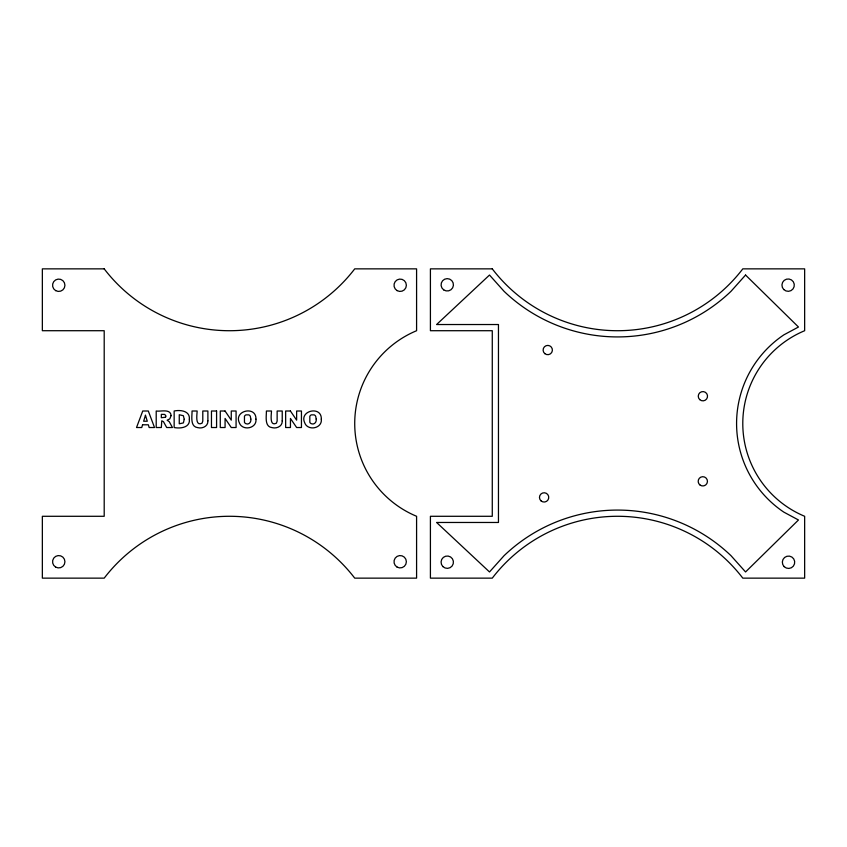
<?xml version="1.0" encoding="UTF-8"?>
<svg xmlns="http://www.w3.org/2000/svg" width="847" height="847" viewBox="0 0 847 847"><rect width="100%" height="100%" fill="white"/><g stroke="black" fill="none" stroke-linecap="round" stroke-linejoin="round"><path stroke-width="1.27" d="M250.839 419.074C251.421 421.922 248.944 425.078 245.958 423.712A2.975 2.975 0 0 1 244.455 422.261L244.455 416.322A3.017 3.017 0 0 1 245.958 414.861L248.785 414.861A3.017 3.017 0 0 1 250.31 416.279L250.839 419.074M255.942 419.138C257.001 426.973 246.53 430.509 241.279 425.766A7.644 7.644 0 0 1 239.468 423.077C233.221 410.477 256.493 405.353 255.942 419.138M316.206 419.074C316.799 421.922 314.311 425.078 311.325 423.712A2.975 2.975 0 0 1 309.822 422.261L309.822 416.322A3.017 3.017 0 0 1 311.325 414.861L314.163 414.861A3.017 3.017 0 0 1 315.677 416.279L316.206 419.074M321.309 419.138C322.368 426.973 311.897 430.509 306.646 425.766A7.644 7.644 0 0 1 304.835 423.077C298.589 410.477 321.86 405.353 321.309 419.138M184.233 419.307L183.386 422.928L179.257 423.775L179.257 414.744L183.375 415.718L184.233 419.307M189.357 419.212C190.427 427.714 180.167 428.783 174.154 427.523L174.154 411.007C180.252 409.662 190.215 410.837 189.357 419.212M207.886 420.843C208.277 426.242 202.369 428.91 197.743 427.64C189.887 426.74 192.153 416.121 192.047 411.007L197.139 411.007C197.076 414.405 194.895 426.729 202.041 423.204L202.793 421.075L202.793 411.007L207.886 411.007L207.886 420.843M282.231 420.843C282.633 426.242 276.715 428.91 272.099 427.64C264.243 426.74 266.509 416.121 266.403 411.007L271.495 411.007C271.421 414.405 269.251 426.729 276.387 423.204L277.138 421.075L277.138 411.007L282.231 411.007L282.231 420.843M171.115 415.591L169.834 418.863L167.124 420.228L169.262 421.711L172.449 427.523L166.69 427.523L163.471 421.668L161.777 420.821L161.332 427.523L156.208 427.523L156.208 411.007C160.528 411.801 170.575 408.402 171.115 415.591M142.55 424.792L141.745 427.523L136.526 427.523L142.741 411.007L148.31 411.007L154.514 427.523L149.167 427.523L148.341 424.792L142.55 424.792M145.462 415.284L143.651 421.224L147.283 421.224L145.462 415.284M745.561 275.042L731.025 291.294A163.958 163.958 0 0 1 504.039 291.294L489.502 275.042L436.597 324.528L498.46 324.528L498.46 522.472L436.597 522.472L489.502 571.958L504.039 555.706A163.958 163.958 0 0 1 731.025 555.706L745.561 571.958L798.467 519.984L783.856 512.139A106.733 106.733 0 0 1 783.856 334.861L798.467 327.016L745.561 275.042M165.292 417.296L161.332 417.698L161.332 414.342L164.752 414.448L165.98 415.993A1.525 1.525 0 0 1 165.292 417.296M104.202 268.859L42.35 268.859L42.35 330.711L104.202 330.711L104.202 516.289L42.35 516.289L42.35 578.141L104.202 578.141A157.754 157.754 0 0 1 354.724 578.141L416.586 578.141L416.586 516.289A100.518 100.518 0 0 1 416.586 330.711L416.586 268.859L354.724 268.859A157.754 157.754 0 0 1 104.202 268.859M492.276 268.859L430.414 268.859L430.414 330.711L492.276 330.711L492.276 516.289L430.414 516.289L430.414 578.141L492.276 578.141A157.754 157.754 0 0 1 742.798 578.141L804.65 578.141L804.65 516.289A100.518 100.518 0 0 1 804.65 330.711L804.65 268.859L742.798 268.859A157.754 157.754 0 0 1 492.276 268.859M216.578 411.007L211.464 411.007L211.464 427.523L216.578 427.523L216.578 411.007M225.048 411.007L220.273 411.007L220.273 427.523L225.08 427.523L225.08 418.45L231.263 427.523L236.08 427.523L236.08 411.007L231.263 411.007L231.263 420.144L225.048 411.007M290.415 411.007L285.651 411.007L285.651 427.523L290.447 427.523L290.447 418.45L296.63 427.523L301.447 427.523L301.447 411.007L296.63 411.007L296.63 420.144L290.415 411.007M699.717 399.604A4.637 4.637 0 0 0 707.404 397.285A4.637 4.637 0 0 0 701.549 391.78A4.637 4.637 0 0 0 699.717 399.604M541.18 501.001A4.637 4.637 0 0 0 548.687 498.152A4.637 4.637 0 0 0 542.461 493.06A4.637 4.637 0 0 0 541.18 501.001M442.917 566.601A6.183 6.183 0 0 0 453.24 563.731A6.183 6.183 0 0 0 445.596 556.225A6.183 6.183 0 0 0 442.917 566.601M443.701 289.875A6.183 6.183 0 0 0 453.41 285.354A6.183 6.183 0 0 0 444.643 279.203A6.183 6.183 0 0 0 443.701 289.875M700.173 485.14A4.637 4.637 0 0 0 707.436 481.71A4.637 4.637 0 0 0 700.829 477.136A4.637 4.637 0 0 0 700.173 485.14M544.854 353.665A4.637 4.637 0 0 0 552.339 350.743A4.637 4.637 0 0 0 546.061 345.724A4.637 4.637 0 0 0 544.854 353.665M784.184 566.664A6.183 6.183 0 0 0 794.518 563.816A6.183 6.183 0 0 0 786.884 556.288A6.183 6.183 0 0 0 784.184 566.664M783.793 289.558A6.183 6.183 0 0 0 794.115 286.688A6.183 6.183 0 0 0 786.471 279.182A6.183 6.183 0 0 0 783.793 289.558M55.658 290.616A6.183 6.183 0 0 0 64.933 285.259A6.183 6.183 0 0 0 55.658 279.902A6.183 6.183 0 0 0 55.658 290.616M397.095 290.616A6.183 6.183 0 0 0 406.369 285.259A6.183 6.183 0 0 0 397.095 279.902A6.183 6.183 0 0 0 397.095 290.616M55.658 567.098A6.183 6.183 0 0 0 64.933 561.741A6.183 6.183 0 0 0 55.658 556.384A6.183 6.183 0 0 0 55.658 567.098M397.095 567.098A6.183 6.183 0 0 0 406.369 561.741A6.183 6.183 0 0 0 397.095 556.384A6.183 6.183 0 0 0 397.095 567.098"/></g></svg>
